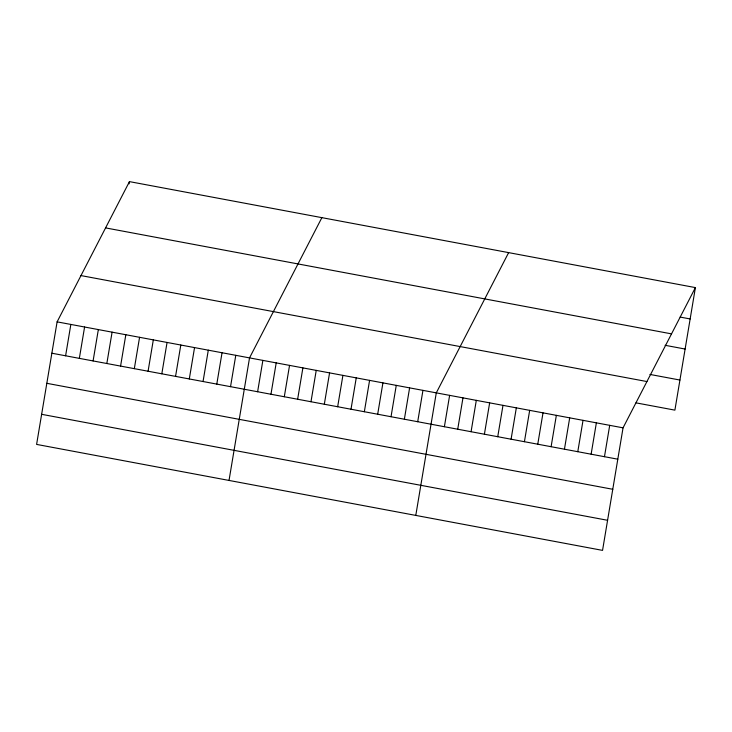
<?xml version="1.0" encoding="UTF-8"?>
<svg xmlns="http://www.w3.org/2000/svg" width="732" height="732" viewBox="0 0 732 732"><rect width="100%" height="100%" fill="white"/><g stroke="black" fill="none" stroke-linecap="round" stroke-linejoin="round"><path stroke-width="1.1" d="M57.105 321.86L36.6 444.406L602.546 550.382L623.051 427.836L695.4 287.594L129.454 181.618L57.105 321.86L623.051 427.836M65.606 355.789L70.848 324.432M79.349 358.36L84.592 327.012M93.092 360.94L98.344 329.583M129.079 183.86L129.454 181.618M106.835 363.511L112.088 332.154M120.579 366.082L125.831 334.725M134.322 368.663L139.574 337.306M148.074 371.234L153.317 339.877M161.818 373.805L167.061 342.448M175.561 376.376L180.804 345.028M189.304 378.956L194.547 347.599M203.048 381.528L208.3 350.171M216.791 384.099L222.043 352.742M230.534 386.67L235.786 355.322M229.025 480.439L249.53 357.893L321.879 217.651M257.618 391.748L262.87 360.391M270.959 394.246L276.211 362.889M284.3 396.744L289.552 365.387M297.64 399.242L302.892 367.885M310.981 401.74L316.233 370.383M324.322 404.238L329.574 372.881M337.662 406.736L342.915 375.379M351.003 409.234L356.246 377.877M364.344 411.732L369.587 380.375M377.685 414.23L382.928 382.873M391.025 416.728L396.268 385.371M404.366 419.226L409.609 387.868M417.707 421.724L422.95 390.366M415.785 515.41L436.29 392.864L508.639 252.622M444.388 426.719L449.631 395.362M457.729 429.217L462.972 397.86M471.069 431.715L476.312 400.358M484.401 434.213L489.653 402.856M497.742 436.711L502.994 405.354M511.082 439.209L516.334 407.852M524.423 441.707L529.675 410.35M537.764 444.205L543.016 412.848M551.105 446.703L556.357 415.346M564.445 449.201L569.697 417.844M577.786 451.699L583.029 420.342M591.127 454.197L596.37 422.84M604.467 456.695L609.71 425.338M695.4 287.594L674.895 410.14L635.98 402.856M680.147 317.075L690.157 318.951M105.582 227.899L671.528 333.874M665.104 345.294L685.115 349.045M649.915 374.427L679.927 380.045M80.978 275.58L646.932 381.555M51.862 353.217L617.808 459.193M46.821 383.312L612.776 489.287M41.633 414.312L607.587 520.287"/></g></svg>
